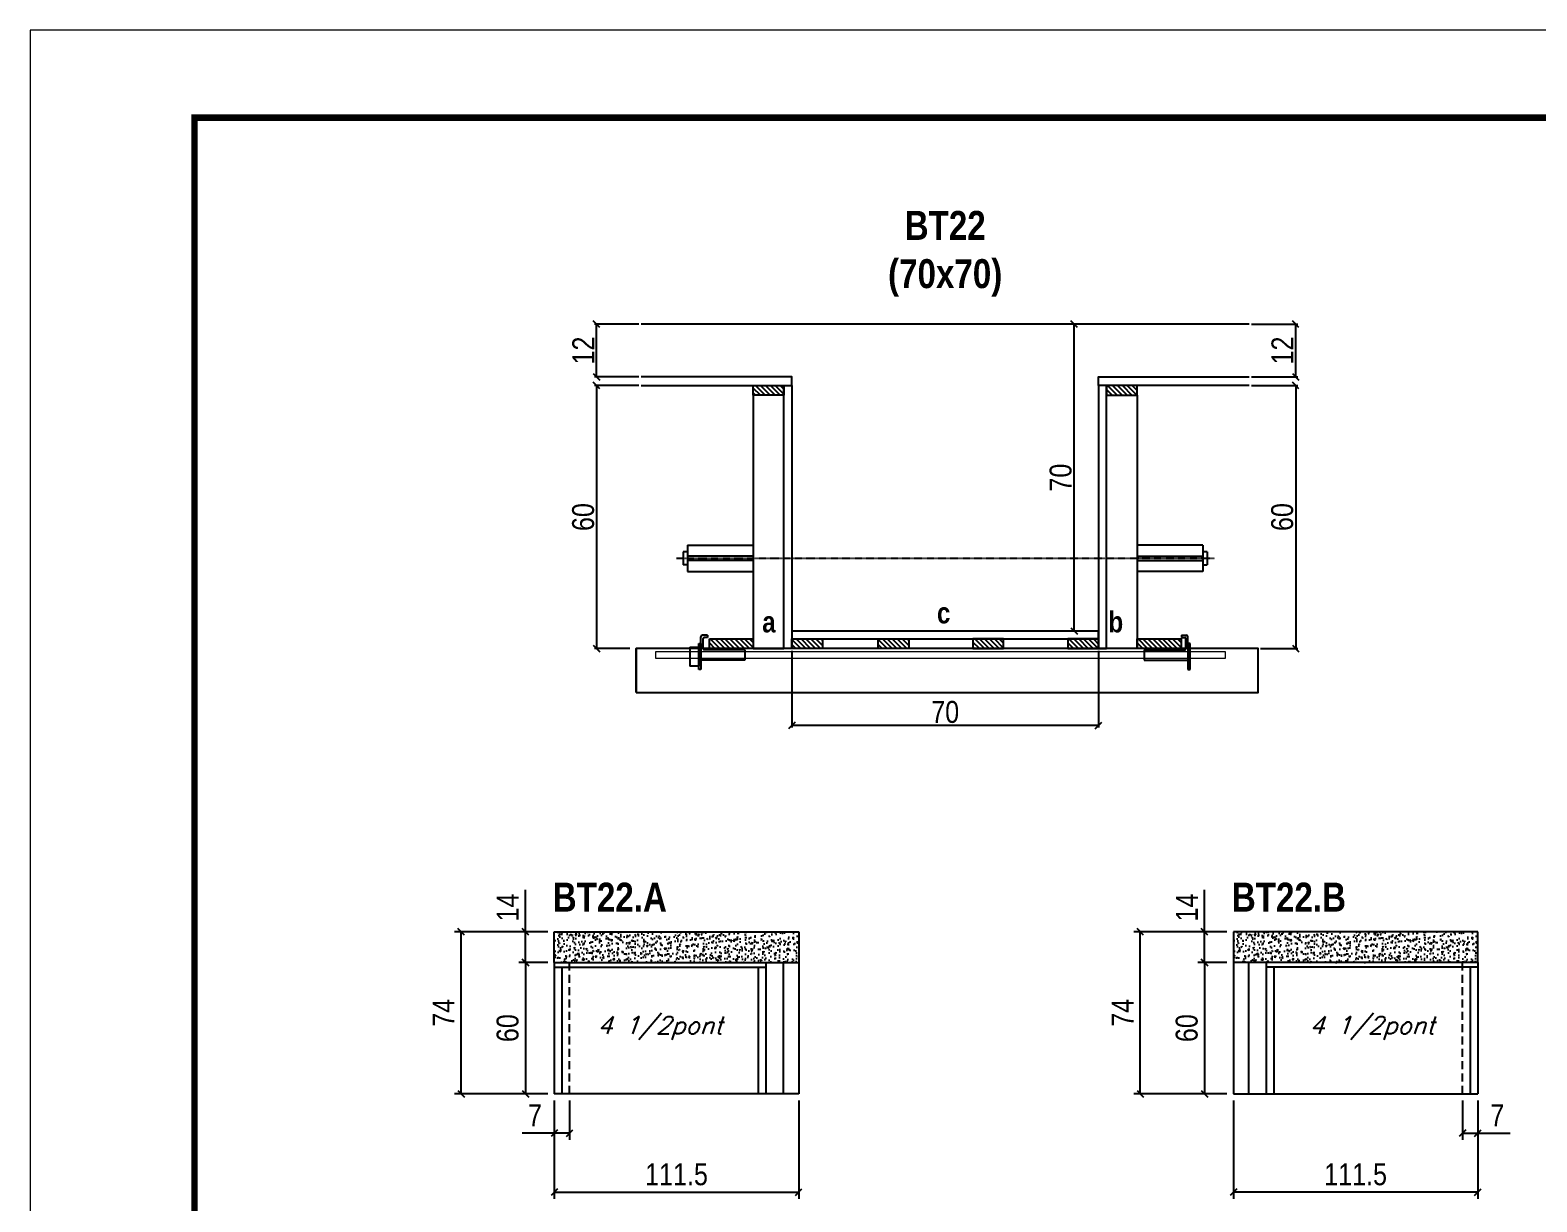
# Model space of a CAD drawing. Extents: x 3309 to 9563, y -2522 to 14608.
# Drawn here: x 3309 to 3997, y 2587 to 3122 of the extents above; entities that cross this region are included whole.
import ezdxf

# ---------------------------------------------------------------- set-up
doc = ezdxf.new("R2010")
doc.units = 0
doc.linetypes.add('DASHED', pattern=[0.75, 0.5, -0.25])
doc.linetypes.add('HIDDEN', pattern=[0.375, 0.25, -0.125])
for name, color, linetype in [('barrote', 251, 'Continuous'), ('COTA', 241, 'Continuous'), ('detalhes', 4, 'Continuous'), ('NOMENCLATURA', 7, 'Continuous'), ('Painéis', 200, 'Continuous'), ('presilha', 1, 'Continuous'), ('SARR_2.2x10', 60, 'Continuous'), ('SARR_2.2x7', 40, 'Continuous'), ('SARR_3.5x7', 81, 'Continuous'), ('TENSOR', 3, 'Continuous'), ('texto', 7, 'Continuous')]:
    doc.layers.add(name, color=color, linetype=linetype)
for name, color, linetype, lineweight in [('CONCRETO', 251, 'Continuous', 25), ('Folhas', 255, 'Continuous', 9), ('SARRAFO DE PRESSAO', 251, 'DASHED', 9), ('SCO-___-LAJ', 2, 'Continuous', 0)]:
    doc.layers.add(name, color=color, linetype=linetype, lineweight=lineweight)
doc.styles.add('COTA TECNICA', font='techl___.ttf', dxfattribs={"height": 10})
doc.styles.add('COTA TECNICA 2X', font='techl___.ttf', dxfattribs={"height": 10})
doc.styles.add('Romans', font='romans.shx')
doc.styles.add('TECNICA', font='techb___.ttf', dxfattribs={"height": 10})
doc.dimstyles.new('PAINEL', dxfattribs={"dimtxt": 10, "dimasz": 3, "dimexe": 3, "dimexo": 3, "dimgap": 3, "dimtad": 1, "dimdec": 1, "dimzin": 12, "dimdsep": 46, "dimtxsty": 'COTA TECNICA', "dimblk1": 'OBLIQUE', "dimblk2": 'OBLIQUE', "dimsah": 1, "dimcen": 0.9, "dimclrd": 4, "dimclre": 4, "dimclrt": 240, "dimadec": 1, "dimazin": 3, "dimtfac": 1, "dimtdec": 1, "dimtmove": 0, "dimatfit": 3, "dimfxl": 1, "dimtolj": 1, "dimtzin": 12, "dimarcsym": 0})
doc.dimstyles.new('SECAO', dxfattribs={"dimscale": 0.333333, "dimtxt": 5, "dimasz": 9, "dimexe": 3, "dimexo": 3, "dimgap": 3, "dimtad": 1, "dimdec": 1, "dimlfac": 0.5, "dimzin": 12, "dimdsep": 46, "dimtxsty": 'COTA TECNICA 2X', "dimblk1": 'OBLIQUE', "dimblk2": 'OBLIQUE', "dimsah": 1, "dimcen": 0.9, "dimclrd": 4, "dimclre": 4, "dimclrt": 240, "dimadec": 1, "dimazin": 3, "dimtfac": 1, "dimtdec": 1, "dimtmove": 0, "dimatfit": 3, "dimfxl": 1, "dimtolj": 1, "dimtzin": 12, "dimarcsym": 0})

# ---------------------------------------------------------------- blocks, each defined once
blk = doc.blocks.new('9999999999')
at = {"layer": 'Folhas'}
blk.add_lwpolyline([(98138.98, 34190.21), (99623.98, 34190.21), (99623.98, 35240.21), (98138.98, 35240.21)], close=True, dxfattribs=at)
at = {"layer": 'Folhas', "color": 30, "const_width": 3}
blk.add_lwpolyline([(98213.98, 34230.21), (99583.98, 34230.21), (99583.98, 35200.21), (98213.98, 35200.21)], close=True, dxfattribs=at)
blk = doc.blocks.new('_Oblique')
at = {"color": 0, "linetype": 'ByBlock', "lineweight": -2}
blk.add_line((-0.5, -0.5), (0.5, 0.5), dxfattribs=at)
blk = doc.blocks.new('*D3028')
at = {"layer": 'COTA', "color": 4, "lineweight": -2, "transparency": 16777216}
for p, q in [((3656.87, 2838.9), (3656.87, 2803.81)), ((3796.87, 2838.9), (3796.87, 2803.81)), ((3796.87, 2804.81), (3656.87, 2804.81))]:
    blk.add_line(p, q, dxfattribs=at)
at = {"layer": 'Defpoints', "color": 0, "transparency": 16777216}
for p in [(3656.87, 2839.9), (3796.87, 2839.9), (3656.87, 2804.81)]:
    blk.add_point(p, dxfattribs=at)
at = {"layer": 'COTA', "color": 4, "lineweight": -2, "transparency": 16777216, "xscale": 3, "yscale": 3, "zscale": 3, "rotation": 180}
blk.add_blockref('_Oblique', (3656.87, 2804.81), dxfattribs=at)
at = {"layer": 'COTA', "color": 4, "lineweight": -2, "transparency": 16777216, "xscale": 3, "yscale": 3, "zscale": 3}
blk.add_blockref('_Oblique', (3796.87, 2804.81), dxfattribs=at)
at = {"layer": 'COTA', "color": 240, "transparency": 16777216, "insert": (3726.87, 2810.91), "char_height": 10, "attachment_point": 5, "style": 'COTA TECNICA 2X'}
blk.add_mtext('\\A1;70', dxfattribs=at)
blk = doc.blocks.new('PRESILHA METÁLICA 1')
at = {"layer": 'presilha'}
for p, q in [((12, 21), (8.6, 21)), ((12, 21), (12, 19.5)), ((0, 13), (6, 13)), ((0, 13), (0, 0)), ((6, 15.5), (7.5, 15.5)), ((6, -2.5), (6, 15.5)), ((6, 13), (6, 0)), ((7.5, 10.6), (7.5, 19.9)), ((7.5, 15.5), (7.5, -2.5)), ((9, 11.6), (9, 18.9)), ((12, 19.5), (9.6, 19.5)), ((37.5, 11), (9.6, 11)), ((37.5, 11), (37.5, 4.1)), ((6, 0), (0, 0)), ((37.5, 4.1), (7.5, 4.1)), ((7.5, -2.5), (6, -2.5))]:
    blk.add_line(p, q, dxfattribs=at)
for centre, radius, start, end in [((8.6, 19.9), 1.14, 90, 180), ((9.6, 18.9), 0.57, 90, 180), ((9.6, 11.6), 0.57, 180, 270)]:
    blk.add_arc(centre, radius, start, end, dxfattribs=at)
blk = doc.blocks.new('PRESILHA METÁLICA 2')
at = {"layer": 'presilha'}
for p, q in [((-5.2, 23.5), (-5.2, 22)), ((-5.2, 23.5), (-1.9, 23.5)), ((-5.2, 22), (-2.8, 22)), ((-2.2, 14.1), (-2.2, 21.4)), ((-0.8, 14.6), (-0.8, 22.4)), ((-30.8, 13.5), (-30.8, 6.6)), ((-30.8, 13.5), (-2.8, 13.5)), ((0.8, 18), (-0.8, 18)), ((-0.8, 18), (-0.8, 0)), ((0.8, 0), (0.8, 18)), ((-30.8, 6.6), (-0.8, 6.6)), ((-0.8, 0), (0.8, 0))]:
    blk.add_line(p, q, dxfattribs=at)
for centre, radius, start, end in [((-2.8, 21.4), 0.57, 0, 90), ((-1.9, 22.4), 1.14, 0, 90), ((-2.8, 14.1), 0.57, 270, 0)]:
    blk.add_arc(centre, radius, start, end, dxfattribs=at)
blk = doc.blocks.new('*D3029')
at = {"layer": 'COTA', "color": 4, "lineweight": -2, "transparency": 16777216}
for p, q in [((3587.17, 2959.9), (3566.82, 2959.9)), ((3567.82, 2959.9), (3567.82, 2839.9)), ((3583.06, 2839.9), (3566.82, 2839.9))]:
    blk.add_line(p, q, dxfattribs=at)
at = {"layer": 'Defpoints', "color": 0, "transparency": 16777216}
for p in [(3588.17, 2959.9), (3567.82, 2839.9), (3584.06, 2839.9)]:
    blk.add_point(p, dxfattribs=at)
at = {"layer": 'COTA', "color": 4, "lineweight": -2, "transparency": 16777216, "xscale": 3, "yscale": 3, "zscale": 3}
for p, rotation in [((3567.82, 2959.9), 90), ((3567.82, 2839.9), 270)]:
    blk.add_blockref('_Oblique', p, dxfattribs=dict(at, rotation=rotation))
at = {"layer": 'COTA', "color": 240, "transparency": 16777216, "insert": (3561.72, 2899.9), "char_height": 10, "attachment_point": 5, "rotation": 90, "style": 'COTA TECNICA 2X'}
blk.add_mtext('\\A1;60', dxfattribs=at)
blk = doc.blocks.new('*D3030')
at = {"layer": 'COTA', "color": 4, "lineweight": -2, "transparency": 16777216}
for p, q in [((3866.57, 2959.9), (3887.79, 2959.9)), ((3886.79, 2959.9), (3886.79, 2839.9)), ((3870.68, 2839.9), (3887.79, 2839.9))]:
    blk.add_line(p, q, dxfattribs=at)
at = {"layer": 'Defpoints', "color": 0, "transparency": 16777216}
for p in [(3865.57, 2959.9), (3869.68, 2839.9), (3886.79, 2839.9)]:
    blk.add_point(p, dxfattribs=at)
at = {"layer": 'COTA', "color": 4, "lineweight": -2, "transparency": 16777216, "xscale": 3, "yscale": 3, "zscale": 3}
for p, rotation in [((3886.79, 2959.9), 90), ((3886.79, 2839.9), 270)]:
    blk.add_blockref('_Oblique', p, dxfattribs=dict(at, rotation=rotation))
at = {"layer": 'COTA', "color": 240, "transparency": 16777216, "insert": (3880.68, 2899.9), "char_height": 10, "attachment_point": 5, "rotation": 90, "style": 'COTA TECNICA 2X'}
blk.add_mtext('\\A1;60', dxfattribs=at)
blk = doc.blocks.new('*D3026')
at = {"layer": 'COTA', "color": 4, "lineweight": -2, "transparency": 16777216}
for p, q in [((3795.87, 2987.9), (3784.69, 2987.9)), ((3785.69, 2847.9), (3785.69, 2987.9)), ((3795.87, 2847.9), (3784.69, 2847.9))]:
    blk.add_line(p, q, dxfattribs=at)
at = {"layer": 'Defpoints', "color": 0, "transparency": 16777216}
for p in [(3785.69, 2987.9), (3796.87, 2987.9), (3796.87, 2847.9)]:
    blk.add_point(p, dxfattribs=at)
at = {"layer": 'COTA', "color": 4, "lineweight": -2, "transparency": 16777216, "xscale": 3, "yscale": 3, "zscale": 3}
for p, rotation in [((3785.69, 2987.9), 90), ((3785.69, 2847.9), 270)]:
    blk.add_blockref('_Oblique', p, dxfattribs=dict(at, rotation=rotation))
at = {"layer": 'COTA', "color": 240, "transparency": 16777216, "insert": (3779.59, 2917.9), "char_height": 10, "attachment_point": 5, "rotation": 90, "style": 'COTA TECNICA 2X'}
blk.add_mtext('\\A1;70', dxfattribs=at)
blk = doc.blocks.new('*D3027')
at = {"layer": 'COTA', "color": 4, "lineweight": -2, "transparency": 16777216}
for p, q in [((3866.57, 2987.9), (3887.79, 2987.9)), ((3886.79, 2963.9), (3886.79, 2987.9)), ((3866.57, 2963.9), (3887.79, 2963.9))]:
    blk.add_line(p, q, dxfattribs=at)
at = {"layer": 'Defpoints', "color": 0, "transparency": 16777216}
for p in [(3865.57, 2987.9), (3886.79, 2987.9), (3865.57, 2963.9)]:
    blk.add_point(p, dxfattribs=at)
at = {"layer": 'COTA', "color": 4, "lineweight": -2, "transparency": 16777216, "xscale": 3, "yscale": 3, "zscale": 3}
for p, rotation in [((3886.79, 2987.9), 90), ((3886.79, 2963.9), 270)]:
    blk.add_blockref('_Oblique', p, dxfattribs=dict(at, rotation=rotation))
at = {"layer": 'COTA', "color": 240, "transparency": 16777216, "insert": (3880.73, 2975.9), "char_height": 10, "attachment_point": 5, "rotation": 90, "style": 'COTA TECNICA 2X'}
blk.add_mtext('\\A1;12', dxfattribs=at)
blk = doc.blocks.new('*D3031')
at = {"layer": 'COTA', "color": 4, "lineweight": -2, "transparency": 16777216}
for p, q in [((3587.17, 2987.9), (3566.82, 2987.9)), ((3567.82, 2963.9), (3567.82, 2987.9)), ((3587.17, 2963.9), (3566.82, 2963.9))]:
    blk.add_line(p, q, dxfattribs=at)
at = {"layer": 'Defpoints', "color": 0, "transparency": 16777216}
for p in [(3567.82, 2987.9), (3588.17, 2987.9), (3588.17, 2963.9)]:
    blk.add_point(p, dxfattribs=at)
at = {"layer": 'COTA', "color": 4, "lineweight": -2, "transparency": 16777216, "xscale": 3, "yscale": 3, "zscale": 3}
for p, rotation in [((3567.82, 2987.9), 90), ((3567.82, 2963.9), 270)]:
    blk.add_blockref('_Oblique', p, dxfattribs=dict(at, rotation=rotation))
at = {"layer": 'COTA', "color": 240, "transparency": 16777216, "insert": (3561.76, 2975.9), "char_height": 10, "attachment_point": 5, "rotation": 90, "style": 'COTA TECNICA 2X'}
blk.add_mtext('\\A1;12', dxfattribs=at)
blk = doc.blocks.new('*D3032')
at = {"layer": 'COTA', "color": 4, "lineweight": -2, "transparency": 16777216}
for p, q in [((3548.53, 2633.67), (3548.53, 2588.81)), ((3660.03, 2633.67), (3660.03, 2588.81)), ((3548.53, 2591.81), (3660.03, 2591.81))]:
    blk.add_line(p, q, dxfattribs=at)
at = {"layer": 'Defpoints', "color": 0, "transparency": 16777216}
for p in [(3548.53, 2636.67), (3660.03, 2636.67), (3660.03, 2591.81)]:
    blk.add_point(p, dxfattribs=at)
at = {"layer": 'COTA', "color": 4, "lineweight": -2, "transparency": 16777216, "xscale": 3, "yscale": 3, "zscale": 3, "rotation": 180}
blk.add_blockref('_Oblique', (3548.53, 2591.81), dxfattribs=at)
at = {"layer": 'COTA', "color": 4, "lineweight": -2, "transparency": 16777216, "xscale": 3, "yscale": 3, "zscale": 3}
blk.add_blockref('_Oblique', (3660.03, 2591.81), dxfattribs=at)
at = {"layer": 'COTA', "color": 240, "transparency": 16777216, "insert": (3604.28, 2599.92), "char_height": 10, "attachment_point": 5, "style": 'COTA TECNICA'}
blk.add_mtext('\\A1;111.5', dxfattribs=at)
blk = doc.blocks.new('*D3033')
at = {"layer": 'COTA', "color": 4, "lineweight": -2, "transparency": 16777216}
for p, q in [((3545.53, 2696.67), (3532.37, 2696.67)), ((3535.37, 2696.67), (3535.37, 2636.67)), ((3545.53, 2636.67), (3532.37, 2636.67))]:
    blk.add_line(p, q, dxfattribs=at)
at = {"layer": 'Defpoints', "color": 0, "transparency": 16777216}
for p in [(3548.53, 2696.67), (3535.37, 2636.67), (3548.53, 2636.67)]:
    blk.add_point(p, dxfattribs=at)
at = {"layer": 'COTA', "color": 4, "lineweight": -2, "transparency": 16777216, "xscale": 3, "yscale": 3, "zscale": 3}
for p, rotation in [((3535.37, 2696.67), 90), ((3535.37, 2636.67), 270)]:
    blk.add_blockref('_Oblique', p, dxfattribs=dict(at, rotation=rotation))
at = {"layer": 'COTA', "color": 240, "transparency": 16777216, "insert": (3527.26, 2666.67), "char_height": 10, "attachment_point": 5, "rotation": 90, "style": 'COTA TECNICA'}
blk.add_mtext('\\A1;60', dxfattribs=at)
blk = doc.blocks.new('*D3034')
at = {"layer": 'COTA', "color": 4, "lineweight": -2, "transparency": 16777216}
for p, q in [((3535.37, 2710.67), (3535.37, 2729.79)), ((3545.53, 2710.67), (3532.37, 2710.67)), ((3535.37, 2696.67), (3535.37, 2710.67)), ((3545.53, 2696.67), (3532.37, 2696.67))]:
    blk.add_line(p, q, dxfattribs=at)
at = {"layer": 'Defpoints', "color": 0, "transparency": 16777216}
for p in [(3535.37, 2710.67), (3548.53, 2710.67), (3548.53, 2696.67)]:
    blk.add_point(p, dxfattribs=at)
at = {"layer": 'COTA', "color": 4, "lineweight": -2, "transparency": 16777216, "xscale": 3, "yscale": 3, "zscale": 3}
for p, rotation in [((3535.37, 2710.67), 90), ((3535.37, 2696.67), 270)]:
    blk.add_blockref('_Oblique', p, dxfattribs=dict(at, rotation=rotation))
at = {"layer": 'COTA', "color": 240, "transparency": 16777216, "insert": (3527.29, 2721.73), "char_height": 10, "attachment_point": 5, "rotation": 90, "style": 'COTA TECNICA'}
blk.add_mtext('\\A1;14', dxfattribs=at)
blk = doc.blocks.new('*D3035')
at = {"layer": 'COTA', "color": 4, "lineweight": -2, "transparency": 16777216}
for p, q in [((3545.53, 2710.67), (3503.05, 2710.67)), ((3506.05, 2636.67), (3506.05, 2710.67)), ((3545.53, 2636.67), (3503.05, 2636.67))]:
    blk.add_line(p, q, dxfattribs=at)
at = {"layer": 'Defpoints', "color": 0, "transparency": 16777216}
for p in [(3506.05, 2710.67), (3548.53, 2710.67), (3548.53, 2636.67)]:
    blk.add_point(p, dxfattribs=at)
at = {"layer": 'COTA', "color": 4, "lineweight": -2, "transparency": 16777216, "xscale": 3, "yscale": 3, "zscale": 3}
for p, rotation in [((3506.05, 2710.67), 90), ((3506.05, 2636.67), 270)]:
    blk.add_blockref('_Oblique', p, dxfattribs=dict(at, rotation=rotation))
at = {"layer": 'COTA', "color": 240, "transparency": 16777216, "insert": (3497.97, 2673.67), "char_height": 10, "attachment_point": 5, "rotation": 90, "style": 'COTA TECNICA'}
blk.add_mtext('\\A1;74', dxfattribs=at)
blk = doc.blocks.new('*D3036')
at = {"layer": 'COTA', "color": 4, "lineweight": -2, "transparency": 16777216}
for p, q in [((3548.53, 2633.67), (3548.53, 2615.77)), ((3555.53, 2633.67), (3555.53, 2615.77)), ((3548.53, 2618.77), (3533.8, 2618.77)), ((3555.53, 2618.77), (3548.53, 2618.77))]:
    blk.add_line(p, q, dxfattribs=at)
at = {"layer": 'Defpoints', "color": 0, "transparency": 16777216}
for p in [(3548.53, 2636.67), (3555.53, 2636.67), (3548.53, 2618.77)]:
    blk.add_point(p, dxfattribs=at)
at = {"layer": 'COTA', "color": 4, "lineweight": -2, "transparency": 16777216, "xscale": 3, "yscale": 3, "zscale": 3, "rotation": 180}
blk.add_blockref('_Oblique', (3548.53, 2618.77), dxfattribs=at)
at = {"layer": 'COTA', "color": 4, "lineweight": -2, "transparency": 16777216, "xscale": 3, "yscale": 3, "zscale": 3}
blk.add_blockref('_Oblique', (3555.53, 2618.77), dxfattribs=at)
at = {"layer": 'COTA', "color": 240, "transparency": 16777216, "insert": (3539.66, 2626.85), "char_height": 10, "attachment_point": 5, "style": 'COTA TECNICA'}
blk.add_mtext('\\A1;7', dxfattribs=at)
blk = doc.blocks.new('*D3043')
at = {"layer": 'COTA', "color": 4, "lineweight": -2, "transparency": 16777216}
for p, q in [((3858.38, 2633.67), (3858.38, 2588.81)), ((3969.88, 2633.67), (3969.88, 2588.81)), ((3969.88, 2591.81), (3858.38, 2591.81))]:
    blk.add_line(p, q, dxfattribs=at)
at = {"layer": 'Defpoints', "color": 0, "transparency": 16777216}
for p in [(3858.38, 2636.67), (3969.88, 2636.67), (3858.38, 2591.81)]:
    blk.add_point(p, dxfattribs=at)
at = {"layer": 'COTA', "color": 4, "lineweight": -2, "transparency": 16777216, "xscale": 3, "yscale": 3, "zscale": 3, "rotation": 180}
blk.add_blockref('_Oblique', (3858.38, 2591.81), dxfattribs=at)
at = {"layer": 'COTA', "color": 4, "lineweight": -2, "transparency": 16777216, "xscale": 3, "yscale": 3, "zscale": 3}
blk.add_blockref('_Oblique', (3969.88, 2591.81), dxfattribs=at)
at = {"layer": 'COTA', "color": 240, "transparency": 16777216, "insert": (3914.13, 2599.92), "char_height": 10, "attachment_point": 5, "style": 'COTA TECNICA'}
blk.add_mtext('\\A1;111.5', dxfattribs=at)
blk = doc.blocks.new('*D3042')
at = {"layer": 'COTA', "color": 4, "lineweight": -2, "transparency": 16777216}
for p, q in [((3962.88, 2633.67), (3962.88, 2615.77)), ((3969.88, 2633.67), (3969.88, 2615.77)), ((3962.88, 2618.77), (3969.88, 2618.77)), ((3969.88, 2618.77), (3984.61, 2618.77))]:
    blk.add_line(p, q, dxfattribs=at)
at = {"layer": 'Defpoints', "color": 0, "transparency": 16777216}
for p in [(3962.88, 2636.67), (3969.88, 2636.67), (3969.88, 2618.77)]:
    blk.add_point(p, dxfattribs=at)
at = {"layer": 'COTA', "color": 4, "lineweight": -2, "transparency": 16777216, "xscale": 3, "yscale": 3, "zscale": 3, "rotation": 180}
blk.add_blockref('_Oblique', (3962.88, 2618.77), dxfattribs=at)
at = {"layer": 'COTA', "color": 4, "lineweight": -2, "transparency": 16777216, "xscale": 3, "yscale": 3, "zscale": 3}
blk.add_blockref('_Oblique', (3969.88, 2618.77), dxfattribs=at)
at = {"layer": 'COTA', "color": 240, "transparency": 16777216, "insert": (3978.75, 2626.85), "char_height": 10, "attachment_point": 5, "style": 'COTA TECNICA'}
blk.add_mtext('\\A1;7', dxfattribs=at)
blk = doc.blocks.new('*D3044')
at = {"layer": 'COTA', "color": 4, "lineweight": -2, "transparency": 16777216}
for p, q in [((3855.38, 2696.67), (3842.22, 2696.67)), ((3845.22, 2696.67), (3845.22, 2636.67)), ((3855.38, 2636.67), (3842.22, 2636.67))]:
    blk.add_line(p, q, dxfattribs=at)
at = {"layer": 'Defpoints', "color": 0, "transparency": 16777216}
for p in [(3858.38, 2696.67), (3845.22, 2636.67), (3858.38, 2636.67)]:
    blk.add_point(p, dxfattribs=at)
at = {"layer": 'COTA', "color": 4, "lineweight": -2, "transparency": 16777216, "xscale": 3, "yscale": 3, "zscale": 3}
for p, rotation in [((3845.22, 2696.67), 90), ((3845.22, 2636.67), 270)]:
    blk.add_blockref('_Oblique', p, dxfattribs=dict(at, rotation=rotation))
at = {"layer": 'COTA', "color": 240, "transparency": 16777216, "insert": (3837.12, 2666.67), "char_height": 10, "attachment_point": 5, "rotation": 90, "style": 'COTA TECNICA'}
blk.add_mtext('\\A1;60', dxfattribs=at)
blk = doc.blocks.new('*D3045')
at = {"layer": 'COTA', "color": 4, "lineweight": -2, "transparency": 16777216}
for p, q in [((3845.22, 2710.67), (3845.22, 2729.79)), ((3855.38, 2710.67), (3842.22, 2710.67)), ((3845.22, 2696.67), (3845.22, 2710.67)), ((3855.38, 2696.67), (3842.22, 2696.67))]:
    blk.add_line(p, q, dxfattribs=at)
at = {"layer": 'Defpoints', "color": 0, "transparency": 16777216}
for p in [(3845.22, 2710.67), (3858.38, 2710.67), (3858.38, 2696.67)]:
    blk.add_point(p, dxfattribs=at)
at = {"layer": 'COTA', "color": 4, "lineweight": -2, "transparency": 16777216, "xscale": 3, "yscale": 3, "zscale": 3}
for p, rotation in [((3845.22, 2710.67), 90), ((3845.22, 2696.67), 270)]:
    blk.add_blockref('_Oblique', p, dxfattribs=dict(at, rotation=rotation))
at = {"layer": 'COTA', "color": 240, "transparency": 16777216, "insert": (3837.15, 2721.73), "char_height": 10, "attachment_point": 5, "rotation": 90, "style": 'COTA TECNICA'}
blk.add_mtext('\\A1;14', dxfattribs=at)
blk = doc.blocks.new('*D3046')
at = {"layer": 'COTA', "color": 4, "lineweight": -2, "transparency": 16777216}
for p, q in [((3855.38, 2710.67), (3812.9, 2710.67)), ((3815.9, 2636.67), (3815.9, 2710.67)), ((3855.38, 2636.67), (3812.9, 2636.67))]:
    blk.add_line(p, q, dxfattribs=at)
at = {"layer": 'Defpoints', "color": 0, "transparency": 16777216}
for p in [(3815.9, 2710.67), (3858.38, 2710.67), (3858.38, 2636.67)]:
    blk.add_point(p, dxfattribs=at)
at = {"layer": 'COTA', "color": 4, "lineweight": -2, "transparency": 16777216, "xscale": 3, "yscale": 3, "zscale": 3}
for p, rotation in [((3815.9, 2710.67), 90), ((3815.9, 2636.67), 270)]:
    blk.add_blockref('_Oblique', p, dxfattribs=dict(at, rotation=rotation))
at = {"layer": 'COTA', "color": 240, "transparency": 16777216, "insert": (3807.83, 2673.67), "char_height": 10, "attachment_point": 5, "rotation": 90, "style": 'COTA TECNICA'}
blk.add_mtext('\\A1;74', dxfattribs=at)

msp = doc.modelspace()

# ---------------------------------------------------------------- hatches: boundary and pattern name
at = {"layer": 'COTA'}
h = msp.add_hatch(dxfattribs=at)
h.set_pattern_fill('AR-CONC', color=256, scale=0.03)
h.set_pattern_definition([(50, (-4658.54, -8143.9637), (5.46554, -0.4781726), [0.5715, -6.2865]), (355, (-4658.54, -8143.9637), (-1.0573026, 5.7317054), [0.4572, -5.0292175]), (100.451445, (-4658.0846, -8144.0035), (4.4082374, 5.2535326), [0.4857003, -5.3427073]), (46.1842, (-4658.54, -8142.44), (8.1323712, -1.26127), [0.85725, -9.42975]), (96.63556, (-4657.862, -8142.545), (7.122124, 7.4227837), [0.7285507, -8.014068]), (351.18415, (-4658.54, -8142.44), (7.122124, 7.4227837), [0.685799, -7.543792]), (21, (-4657.778, -8142.8207), (4.5484317, -3.067956), [0.5715, -6.2865]), (326, (-4657.778, -8142.8207), (1.8540609, 5.525639), [0.4572, -5.0292]), (71.451445, (-4657.399, -8143.0763), (6.4024926, 2.457683), [0.4857003, -5.3426981]), (37.5, (-4658.54, -8143.9637), (0.0926581, 2.53665117), [0, -4.96824, 0, -5.1054, 0, -5.04825]), (7.5, (-4658.54, -8143.9637), (2.0045899, 3.00541724), [0, -2.91084, 0, -4.85394, 0, -1.92405]), (327.5, (-4660.2393, -8143.9637), (4.06771786, -0.17186232), [0, -1.905, 0, -5.9436, 0, -7.8867]), (317.5, (-4661.0013, -8143.9637), (4.4438754, 0.7627947), [0, -2.4765, 0, -3.94716, 0, -5.6007])])
h.paths.add_polyline_path([(3548.53, 2710.67), (3548.53, 2696.67), (3660.03, 2696.67), (3660.03, 2710.67)])
h = msp.add_hatch(dxfattribs=at)
h.set_pattern_fill('AR-CONC', color=256, scale=0.03)
h.set_pattern_definition([(50, (-4348.687, -8143.9637), (5.46554, -0.4781726), [0.5715, -6.2865]), (355, (-4348.687, -8143.9637), (-1.0573026, 5.7317054), [0.4572, -5.0292175]), (100.451445, (-4348.2314, -8144.0035), (4.4082374, 5.2535326), [0.4857003, -5.3427073]), (46.1842, (-4348.687, -8142.44), (8.1323712, -1.26127), [0.85725, -9.42975]), (96.63556, (-4348.009, -8142.545), (7.122124, 7.4227837), [0.7285507, -8.014068]), (351.18415, (-4348.687, -8142.44), (7.122124, 7.4227837), [0.685799, -7.543792]), (21, (-4347.925, -8142.8207), (4.5484317, -3.067956), [0.5715, -6.2865]), (326, (-4347.925, -8142.8207), (1.8540609, 5.525639), [0.4572, -5.0292]), (71.451445, (-4347.546, -8143.0763), (6.4024926, 2.457683), [0.4857003, -5.3426981]), (37.5, (-4348.6869, -8143.9637), (0.0926581, 2.53665117), [0, -4.96824, 0, -5.1054, 0, -5.04825]), (7.5, (-4348.687, -8143.9637), (2.0045899, 3.00541724), [0, -2.91084, 0, -4.85394, 0, -1.92405]), (327.5, (-4350.3862, -8143.9637), (4.06771786, -0.17186232), [0, -1.905, 0, -5.9436, 0, -7.8867]), (317.5, (-4351.148, -8143.9637), (4.4438754, 0.7627947), [0, -2.4765, 0, -3.94716, 0, -5.6007])])
h.paths.add_polyline_path([(3858.38, 2710.67), (3858.38, 2696.67), (3969.88, 2696.67), (3969.88, 2710.67)])
at = {"layer": 'SARR_2.2x10'}
h = msp.add_hatch(dxfattribs=at)
h.set_pattern_fill('ANSI31', color=256, scale=0.5, angle=90)
h.set_pattern_definition([(135, (36812.8078, -120672.271), (-1.122532015, -1.122532015), [])])
h.paths.add_polyline_path([(3619.27, 2844.3), (3619.27, 2839.9), (3639.27, 2839.9), (3639.27, 2844.3)])
h = msp.add_hatch(dxfattribs=at)
h.set_pattern_fill('ANSI31', color=256, scale=0.5, angle=90)
h.set_pattern_definition([(135, (37008.0078, -120672.271), (-1.122532015, -1.122532015), [])])
h.paths.add_polyline_path([(3814.47, 2844.3), (3814.47, 2839.9), (3834.47, 2839.9), (3834.47, 2844.3)])
at = {"layer": 'SARR_2.2x7'}
h = msp.add_hatch(dxfattribs=at)
h.set_pattern_fill('ANSI31', color=256, scale=0.5, angle=90)
h.set_pattern_definition([(135, (36826.8078, -120556.671), (-1.122532015, -1.122532015), [])])
h.paths.add_polyline_path([(3653.27, 2959.9), (3653.27, 2955.5), (3639.27, 2955.5), (3639.27, 2959.9)])
h = msp.add_hatch(dxfattribs=at)
h.set_pattern_fill('ANSI31', color=256, scale=0.5, angle=90)
h.set_pattern_definition([(135, (36908.8078, -120556.671), (-1.122532015, -1.122532015), [])])
h.paths.add_polyline_path([(3800.47, 2959.9), (3800.47, 2955.5), (3814.47, 2955.5), (3814.47, 2959.9)])
h = msp.add_hatch(dxfattribs=at)
h.set_pattern_fill('ANSI31', color=256, scale=0.5, angle=90)
h.set_pattern_definition([(135, (36892.4078, -120672.271), (-1.122532015, -1.122532015), [])])
h.paths.add_polyline_path([(3670.87, 2839.9), (3670.87, 2844.3), (3656.87, 2844.3), (3656.87, 2839.9)])
h = msp.add_hatch(dxfattribs=at)
h.set_pattern_fill('ANSI31', color=256, scale=0.5, angle=90)
h.set_pattern_definition([(135, (36931.7701, -120672.271), (-1.122532015, -1.122532015), [])])
h.paths.add_polyline_path([(3710.23, 2839.9), (3710.23, 2844.3), (3696.23, 2844.3), (3696.23, 2839.9)])
h = msp.add_hatch(dxfattribs=at)
h.set_pattern_fill('ANSI31', color=256, scale=0.5, angle=90)
h.set_pattern_definition([(135, (36935.7463, -120672.271), (-1.122532015, -1.122532015), [])])
h.paths.add_polyline_path([(3739.53, 2839.9), (3739.53, 2844.3), (3753.53, 2844.3), (3753.53, 2839.9)])
h = msp.add_hatch(dxfattribs=at)
h.set_pattern_fill('ANSI31', color=256, scale=0.5, angle=90)
h.set_pattern_definition([(135, (36994.4078, -120672.271), (-1.122532015, -1.122532015), [])])
h.paths.add_polyline_path([(3782.87, 2844.3), (3782.87, 2839.9), (3796.87, 2839.9), (3796.87, 2844.3)])

# ---------------------------------------------------------------- linework, layer by layer
at = {"ltscale": 3}
for p, q in [((3607.27, 2884.07), (3607.27, 2878.07)), ((3609.27, 2884.07), (3607.27, 2884.07)), ((3609.27, 2887.07), (3609.27, 2875.07)), ((3609.27, 2887.07), (3639.27, 2887.07)), ((3639.27, 2882.07), (3609.27, 2882.07)), ((3844.47, 2887.07), (3814.47, 2887.07)), ((3814.47, 2882.07), (3844.47, 2882.07)), ((3844.47, 2887.07), (3844.47, 2875.07)), ((3846.47, 2884.07), (3844.47, 2884.07)), ((3846.47, 2884.07), (3846.47, 2878.07)), ((3609.27, 2878.07), (3607.27, 2878.07)), ((3639.27, 2880.07), (3609.27, 2880.07)), ((3609.27, 2875.07), (3639.27, 2875.07)), ((3814.47, 2880.07), (3844.47, 2880.07)), ((3844.47, 2875.07), (3814.47, 2875.07)), ((3844.47, 2878.07), (3846.47, 2878.07))]:
    msp.add_line(p, q, dxfattribs=at)
at = {"layer": 'barrote'}
msp.add_lwpolyline([(3585.81, 2819.9), (3869.73, 2819.9), (3869.73, 2839.9), (3585.81, 2839.9)], close=True, dxfattribs=at)
at = {"layer": 'CONCRETO', "linetype": 'Continuous'}
msp.add_line((3865.57, 2987.9), (3588.17, 2987.9), dxfattribs=at)
at = {"layer": 'COTA'}
for p, q in [((3548.53, 2696.67), (3548.53, 2710.67)), ((3548.53, 2710.67), (3660.03, 2710.67)), ((3660.03, 2710.67), (3660.03, 2696.67)), ((3969.88, 2710.67), (3858.38, 2710.67)), ((3858.38, 2710.67), (3858.38, 2696.67)), ((3969.88, 2696.67), (3969.88, 2710.67))]:
    msp.add_line(p, q, dxfattribs=at)
at = {"layer": 'detalhes', "color": 250}
msp.add_line((3585.81, 2819.9), (3585.81, 2839.9), dxfattribs=at)
at = {"layer": 'Painéis', "linetype": 'ByBlock'}
for p, q in [((3548.53, 2696.67), (3548.53, 2636.67)), ((3548.53, 2696.67), (3660.03, 2696.67)), ((3660.03, 2696.67), (3660.03, 2636.67)), ((3969.88, 2696.67), (3858.38, 2696.67)), ((3858.38, 2696.67), (3858.38, 2636.67)), ((3969.88, 2696.67), (3969.88, 2636.67)), ((3660.03, 2636.67), (3548.53, 2636.67)), ((3858.38, 2636.67), (3969.88, 2636.67))]:
    msp.add_line(p, q, dxfattribs=at)
at = {"layer": 'Painéis', "linetype": 'Continuous', "elevation": 0}
for points in [[(3588.17, 2959.9), (3656.87, 2959.9), (3656.87, 2963.9), (3588.17, 2963.9)], [(3865.57, 2959.9), (3796.87, 2959.9), (3796.87, 2963.9), (3865.57, 2963.9)]]:
    msp.add_lwpolyline(points, dxfattribs=at)
at = {"layer": 'Painéis', "linetype": 'Continuous'}
for points in [[(3653.27, 2839.9), (3653.27, 2959.9), (3656.87, 2959.9), (3656.87, 2839.9)], [(3800.47, 2839.9), (3800.47, 2959.9), (3796.87, 2959.9), (3796.87, 2839.9)], [(3796.87, 2847.9), (3656.87, 2847.9), (3656.87, 2844.3), (3796.87, 2844.3)]]:
    msp.add_lwpolyline(points, close=True, dxfattribs=at)
at = {"layer": 'SARR_2.2x10'}
for points in [[(3619.27, 2844.3), (3639.27, 2844.3), (3639.27, 2839.9), (3619.27, 2839.9)], [(3814.47, 2844.3), (3834.47, 2844.3), (3834.47, 2839.9), (3814.47, 2839.9)]]:
    msp.add_lwpolyline(points, close=True, dxfattribs=at)
at = {"layer": 'SARR_2.2x7', "linetype": 'HIDDEN', "ltscale": 15}
for p, q in [((3555.53, 2636.67), (3555.53, 2696.67)), ((3962.88, 2636.67), (3962.88, 2696.67))]:
    msp.add_line(p, q, dxfattribs=at)
at = {"layer": 'SARR_2.2x7', "linetype": 'Continuous'}
for p, q in [((3653.03, 2636.67), (3653.03, 2696.67)), ((3865.38, 2636.67), (3865.38, 2696.67)), ((3548.53, 2694.47), (3645.03, 2694.47)), ((3969.88, 2694.47), (3873.38, 2694.47))]:
    msp.add_line(p, q, dxfattribs=at)
at = {"layer": 'SARR_2.2x7', "elevation": 0}
for points in [[(3639.27, 2959.9), (3653.27, 2959.9), (3653.27, 2955.5), (3639.27, 2955.5)], [(3814.47, 2959.9), (3800.47, 2959.9), (3800.47, 2955.5), (3814.47, 2955.5)]]:
    msp.add_lwpolyline(points, close=True, dxfattribs=at)
at = {"layer": 'SARR_2.2x7'}
for points in [[(3656.87, 2844.3), (3670.87, 2844.3), (3670.87, 2839.9), (3656.87, 2839.9)], [(3696.23, 2844.3), (3710.23, 2844.3), (3710.23, 2839.9), (3696.23, 2839.9)], [(3753.53, 2844.3), (3739.53, 2844.3), (3739.53, 2839.9), (3753.53, 2839.9)], [(3796.87, 2844.3), (3782.87, 2844.3), (3782.87, 2839.9), (3796.87, 2839.9)]]:
    msp.add_lwpolyline(points, close=True, dxfattribs=at)
at = {"layer": 'SARR_3.5x7'}
for p, q in [((3645.03, 2696.67), (3645.03, 2636.67)), ((3873.38, 2696.67), (3873.38, 2636.67)), ((3552.03, 2694.47), (3552.03, 2636.67)), ((3641.53, 2694.47), (3641.53, 2636.67)), ((3876.88, 2694.47), (3876.88, 2636.67)), ((3966.38, 2694.47), (3966.38, 2636.67))]:
    msp.add_line(p, q, dxfattribs=at)
for points in [[(3653.27, 2955.5), (3639.27, 2955.5), (3639.27, 2839.9), (3653.27, 2839.9)], [(3800.47, 2955.5), (3814.47, 2955.5), (3814.47, 2839.9), (3800.47, 2839.9)]]:
    msp.add_lwpolyline(points, close=True, dxfattribs=at)
at = {"layer": 'SCO-___-LAJ', "color": 1}
msp.add_lwpolyline([(3594.82, 2838.57), (3854.65, 2838.57), (3854.65, 2835.37), (3594.82, 2835.37)], close=True, dxfattribs=at)
at = {"layer": 'TENSOR', "linetype": 'HIDDEN', "ltscale": 0.5}
msp.add_line((3604.27, 2881.07), (3849.77, 2881.07), dxfattribs=at)

# ---------------------------------------------------------------- block references
at = {"layer": 'presilha', "xscale": 0.6666666666666666, "yscale": 0.6666666666666666, "zscale": 0.6666666666666666}
for name, p in [('PRESILHA METÁLICA 1', (3610.4, 2831.93)), ('PRESILHA METÁLICA 2', (3838.15, 2830.27))]:
    msp.add_blockref(name, p, dxfattribs=at)
at = {"layer": 'SARRAFO DE PRESSAO', "color": 6, "linetype": 'ByBlock'}
msp.add_blockref('9999999999', (-94829.61, -32118.1), dxfattribs=at)

# ---------------------------------------------------------------- texts
at = {"layer": 'detalhes', "style": 'TECNICA'}
for s, p in [('a', (3643.4, 2847.26)), ('c', (3723.13, 2851.37)), ('b', (3801.37, 2847.25))]:
    msp.add_text(s, height=9.6, dxfattribs=at).set_placement(p)
at = {"layer": 'NOMENCLATURA', "style": 'TECNICA'}
for s, p in [('BT22.A', (3547.81, 2719.85)), ('BT22.B', (3857.66, 2719.85))]:
    msp.add_text(s, height=13.2, dxfattribs=at).set_placement(p)
at = {"layer": 'NOMENCLATURA', "insert": (3726.87, 3039.59), "char_height": 13.2, "attachment_point": 2, "style": 'TECNICA'}
msp.add_mtext_dynamic_manual_height_columns('BT22\\P(70x70)', width=300.2766, gutter_width=1, heights=[0], dxfattribs=at)
at = {"layer": 'texto', "color": 2, "char_height": 8, "attachment_point": 5, "style": 'Romans'}
for insert in [(3596.78, 2666.67), (3921.63, 2666.67)]:
    msp.add_mtext('{\\Q19;\\C256;4 1/2pont}', dxfattribs=dict(at, insert=insert))

# ---------------------------------------------------------------- dimensions: what is measured, and where the dimension line sits
at = {"layer": 'COTA'}
for base, p1, p2, angle, dimstyle, picture, middle in [((3567.82, 2987.9), (3588.17, 2963.9), (3588.17, 2987.9), 90, 'SECAO', '*D3031', (3561.76, 2975.9)), ((3886.79, 2987.9), (3865.57, 2963.9), (3865.57, 2987.9), 90, 'SECAO', '*D3027', (3880.73, 2975.9)), ((3567.82, 2839.9, 0), (3588.17, 2959.9), (3584.06, 2839.9, 0), 90, 'SECAO', '*D3029', (3561.72, 2899.9, 0)), ((3886.79, 2839.9, 0), (3865.57, 2959.9), (3869.68, 2839.9, 0), 90, 'SECAO', '*D3030', (3880.68, 2899.9, 0)), ((3535.37, 2710.67), (3548.53, 2696.67), (3548.53, 2710.67), 90, 'PAINEL', '*D3034', (3527.29, 2721.73)), ((3845.22, 2710.67), (3858.38, 2696.67), (3858.38, 2710.67), 90, 'PAINEL', '*D3045', (3837.15, 2721.73)), ((3506.05, 2710.67), (3548.53, 2636.67), (3548.53, 2710.67), 90, 'PAINEL', '*D3035', (3497.97, 2673.67)), ((3815.9, 2710.67), (3858.38, 2636.67), (3858.38, 2710.67), 90, 'PAINEL', '*D3046', (3807.83, 2673.67)), ((3535.37, 2636.67), (3548.53, 2696.67), (3548.53, 2636.67), 90, 'PAINEL', '*D3033', (3527.26, 2666.67)), ((3845.22, 2636.67), (3858.38, 2696.67), (3858.38, 2636.67), 90, 'PAINEL', '*D3044', (3837.12, 2666.67)), ((3858.38, 2591.81), (3969.88, 2636.67), (3858.38, 2636.67), 180, 'PAINEL', '*D3043', (3914.13, 2599.92)), ((3969.88, 2618.77), (3962.88, 2636.67), (3969.88, 2636.67), 180, 'PAINEL', '*D3042', (3978.75, 2626.85))]:
    dim = msp.add_linear_dim(base=base, p1=p1, p2=p2, angle=angle, dimstyle=dimstyle, dxfattribs=at)
    dim.commit()
    dim.dimension.update_dxf_attribs({"geometry": picture, "text_midpoint": middle})
for base, p1, p2, angle, picture, middle in [((3785.69, 2987.9), (3796.87, 2847.9), (3796.87, 2987.9), 90, '*D3026', (3785.69, 2917.9)), ((3656.87, 2804.81), (3796.87, 2839.9), (3656.87, 2839.9), 180, '*D3028', (3726.87, 2804.81))]:
    dim = msp.add_linear_dim(base=base, p1=p1, p2=p2, angle=angle, dimstyle='SECAO', dxfattribs=at)
    dim.commit()
    dim.dimension.update_dxf_attribs({"geometry": picture, "text_midpoint": middle, "dimtype": 160})
for base, p1, p2, picture, middle in [((3548.53, 2618.77), (3555.53, 2636.67), (3548.53, 2636.67), '*D3036', (3539.66, 2626.85)), ((3660.03, 2591.81), (3548.53, 2636.67), (3660.03, 2636.67), '*D3032', (3604.28, 2599.92))]:
    dim = msp.add_linear_dim(base=base, p1=p1, p2=p2, dimstyle='PAINEL', dxfattribs=at)
    dim.commit()
    dim.dimension.update_dxf_attribs({"geometry": picture, "text_midpoint": middle})

doc.saveas('drawing.dxf')
